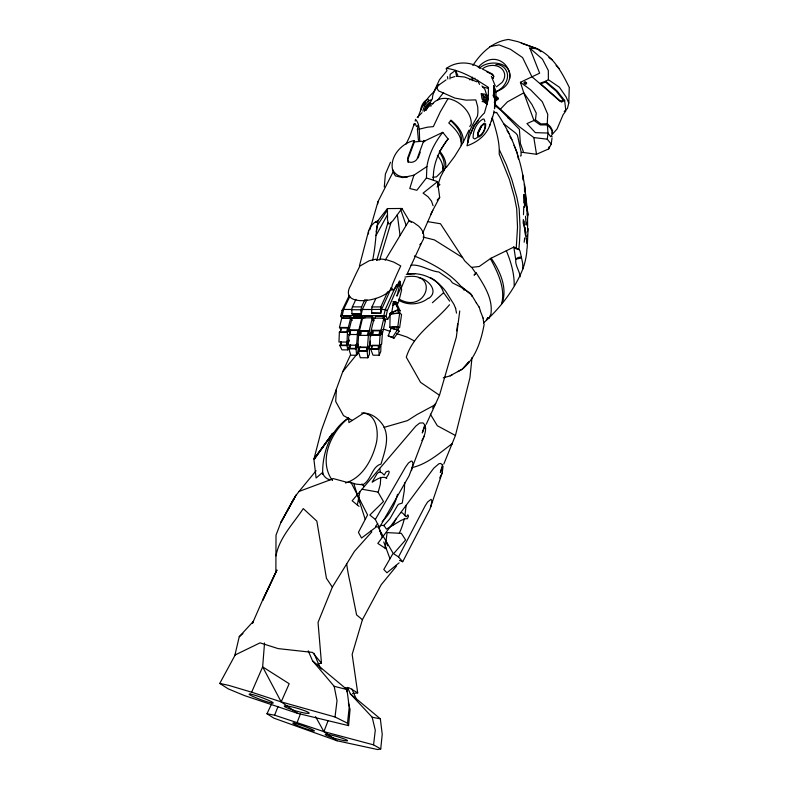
<?xml version="1.0" encoding="UTF-8"?>
<svg xmlns="http://www.w3.org/2000/svg" width="789" height="789" viewBox="0 0 789 789"><rect width="100%" height="100%" fill="white"/><g stroke="black" fill="none" stroke-linecap="round" stroke-linejoin="round"><path stroke-width="1.18" d="M526.944 248.703C526.746 255.242 525.257 261.672 523.255 267.875C515.454 288.35 500.187 308.292 483.608 322.8L484.15 324.368C481.211 340.375 476.023 357.309 463.261 368.295L468.745 362.092M525.464 199.479L525.454 201.698L525.711 200.909M380.791 477.335L380.288 484.426L378.158 492.336M472.335 80.705L472.384 77.135M389.865 327.277L390.131 313.943L399.688 312.996L401.562 314.515L399.599 327.849L397.834 326.498L389.865 327.277L391.679 328.628M524.438 184.429L527.94 214.894L527.348 215.624L527.476 210.347L524.192 194.646L523.896 202.921M528.127 228.761L527.151 247.943M401.907 208.474L393.06 220.595L389.628 223.829L388.385 223.839L387.448 219.312A67.39 52.015 -14.3 0 0 387.498 214.697L387.429 208.592L401.907 208.474L409.116 220.535L413.564 222.508L418.584 226.108A26.964 16.717 6.4 0 1 423.417 239.185L421.316 243.278L419.807 244.679M405.191 278.537L401.078 288.478L401.128 287.176L397.015 295.905L400.27 282.669L399.412 280.983L397.449 285.164L393.662 289.977L390.397 289.977M564.184 111.436L567.419 108.468L568.79 103.053L569.244 88.023M523.314 219.47L523.196 223.011L524.577 228.06M523.482 214.736L523.778 206.462M449.967 78.969L450.154 74.314L455.49 70.408L457.827 75.33M340.197 332.031L341.183 327.987L347.643 328.007L346.657 332.061L339.378 332.208L338.964 342.022L347.012 342.071L349.527 340.167M340.887 345.069L341.045 341.588M397.005 326.735L396.867 329.802L391.295 328.204L391.334 327.297L397.005 326.735L398.376 327.78L398.248 330.828M347.012 342.071L347.466 332.238L349.981 330.384L349.754 335.276M348.304 341.026L348.334 340.365L346.667 341.617L346.509 345.109L348.304 341.026L349.103 341.035L347.091 345.612L347.643 349.882L341.953 349.852L339.862 345.572L341.44 342.012M526.579 222.281L526.184 225.102L525.504 216.255M527.506 231.65L527.673 228.524M420.438 111.17C420.833 106.614 423.111 101.258 427.51 99.355L428.22 99.532M372.684 260.232L373.483 255.853A323.155 237.371 -24.5 0 0 375.949 235.625L377.901 220.742L387.429 208.592M372.664 333.362L370.307 335.029L369.656 345.641L379.381 345.7L381.679 343.974L382.369 333.412L380.969 333.402L378.888 334.911L379.864 330.847L373.355 330.818L372.378 334.881M371.777 348.787L371.994 345.276L378.464 345.306L378.237 348.827L370.968 348.787M379.381 345.7L380.071 335.078L382.369 333.412M350.405 333.698L348.935 334.497L348.205 345.188L356.628 345.237L358.216 344.32M349.862 348.373L350.099 344.832M361.244 333.836L358.61 335.364L357.782 347.476L367.487 347.535L370.051 345.937L370.396 341.114M359.251 350.641L359.498 347.101L366.767 347.14L366.51 350.681L358.443 350.632M355.75 344.862L355.494 348.413L349.054 348.373M356.628 345.237L357.387 334.536L359.774 333.214M357.062 344.971L357.131 344.063M406.128 505.364L404.954 515.414M367.487 347.535L368.364 335.414L370.929 333.885L370.751 336.292M368.285 346.874L368.345 346.164M404.727 482.829L404.254 491.005L402.38 502.228L402.074 503.195L398.839 504.122A5.691 3.866 -77.1 0 0 397.469 505.552L389.894 518.767L383.641 525.77M492.444 116.831L492.316 117.886C495.748 129.564 499.891 141.704 499.181 154.013L509.388 179.428L514.359 196.954L516.677 208.523L517.525 227.114L516.184 248.9L513.767 247.105L490.738 258.388L479.248 266.485L471.467 267.392L464.8 260.952L440.469 223.741L427.441 221.601M264.542 642.986L262.648 666.873L251.652 692.2L228.859 685.404L219.756 683.422L235.625 654.14M461.24 141.872C462.679 133.252 456.279 125.737 450.312 120.322M552.024 138.075L551.215 144.14L548.7 148.894L536.52 154.289L521.716 152.247M219.756 683.422L228.238 688.866L244.521 695.602L297.7 713.374L348.57 725.624L350.069 709.459L348.363 702.821M271.692 703.739L266.968 713.739L273.773 718.108L337.031 740.772L377.684 749.55L380.732 748.929L382.231 734.332L380.347 718.838L350.365 693.847L347.515 687.416M485.62 103.034L484.821 98.408L482.76 94.384M472 357.614L469.928 377.813L455.44 435.498L443.822 464.011M346.726 691.756L346.953 689.537L312.523 660.788L308.233 650.846M348.57 725.624L347.505 723.217L349.221 706.964L346.953 689.537L334.161 686.292L312.523 660.788M525.79 234.363L526.056 231.927M527.397 219.756L527.94 214.894L526.934 207.645M551.215 144.14L547.29 139.18L547.99 133.045L547.26 123.725L547.753 114.257L542.29 101.722L530.553 89.778L520.415 82.283L539.637 73.19L529.754 48.06L537.368 48.829C553.355 56.364 561.807 72.213 569.224 87.342M426.908 166.538L426.435 177.939L416.848 190.277L409.787 188.512L413.909 175.188L426.908 166.538C428.891 153.934 434.907 142.267 442.787 132.345L448.122 138.982C438.921 150.581 432.352 165.197 433.477 180.267M380.732 748.929L373.572 744.855L375.278 730.219L372.161 717.221L350.365 693.847M336.4 389.105L335.69 401.473L343.511 415.625L352.279 420.429M552.132 136.783L551.353 135.757L550.673 136.694L547.99 133.045L535.346 132.641L526.953 123.587L535.445 119.82L536.254 113.103L531.973 104.572L523.788 92.816L520.415 82.283M347.505 723.217L335.019 716.974L337.011 700.701L334.161 686.292M524.162 242.223L524.705 237.864M459.76 310.935L456.338 337.081L439.483 395.25L426.257 424.245M397.834 326.498L399.688 312.996M494.368 102.748L494.93 98.714L493.697 85.823L495.778 90.696L496.123 97.984L494.496 108.774L494.772 99.118L493.066 95.193M424.452 111.328C425.034 108.014 426.652 103.665 430.163 102.678M385.14 548.207L387.103 532.614L401.345 533.354L405.595 539.923L393.593 553.72L398.524 556.945L402.715 561.738L429.867 509.26L442.205 472.877L443.083 466.21M551.6 135.185L557.054 128.982L563.07 114.79L565.861 110.894L564.628 100.499L563.159 99.976L556.077 91.031L545.475 82.086L545.603 81.247L548.365 79.699L548.335 70.507L542.428 59.126L529.754 48.06M548.7 148.894L549.026 146.823M357.318 504.96L359.991 491.586M471.072 133.193L473.804 125.599L478.41 120.52M376.185 231.7L377.181 225.674L387.379 210.111M397.518 305.511L396.768 305.866L397.291 302.917L394.944 304.347M415.192 121.062L415.517 119.326C420.537 124.445 418.949 134.308 419.817 141.261M414.067 125.145L414.383 123.518L415.33 123.725L416.454 126.536L418.466 125.313L417.381 129.061L418.446 140.422M275.992 555.87C279.178 537.763 293.409 523.59 303.262 508.599L316.843 521.115L326.439 578.307L332.337 587.144L318.036 622.403L321.468 663.214L317.947 663.825M456.762 330.838L457.659 323.924M375.929 298.331L371.964 306.931L371.589 313.085L380.702 313.45L380.821 306.921L387.646 291.881M380.702 313.45L381.551 309.525L390.93 288.794M514.162 285.628C514.477 273.803 510.907 261.652 506.341 250.744M509.704 78.594C512.86 61.877 488.963 59.027 479.377 68.209M492.316 117.886L489.417 126.23M422.865 111.19C423.91 106.87 425.971 101.722 430.37 99.956L431.139 100.154M424.926 110.164L426.977 105.223L429.581 102.738A3.925 1.647 -70 0 1 430.488 102.738M350.829 318.332L341.953 318.302L340.72 316.192L342.15 315.57L383.829 315.679L385.239 309.535L395.97 285.667M384.046 319.308L387.695 319.318L386.028 316.32L387.36 310.521L400.013 281.308L401.631 289.839L398.968 300.767L397.301 304.732M376.905 221.817L375.051 222.449L378.168 220.742L374.213 222.764L370.564 226.404L368.7 230.595L359.389 266.11M366.944 299.682L362.368 309.485L361.293 314.14L352.111 314.121L351.707 309.722L352.377 306.862L355.938 299.366M361.293 314.14C359.646 308.913 362.999 303.962 365.09 299.376M525.474 199.528L524.843 202.231L524.192 194.646L525.938 202.28C524.912 178.57 519.556 154.96 509.063 133.607A159.082 124.129 39.8 0 0 496.626 112.531L493.519 112.502L496.626 112.531M293.922 498.628L280.766 522.712L295.983 495.206L280.766 522.712L276.012 535.169L275.874 572.055L262.776 600.281L276.969 570.043L263.487 598.082L252.431 623.438L253.466 621.229L239.245 636.723L234.925 655.067L260.054 642.857L278.162 648.607L312.572 652.404L321.468 663.214M340.72 316.192L342.071 310.422L349.31 295.411M342.15 315.57L343.58 309.446L349.823 296.477M380.752 333.56L379.864 330.847M380.101 332.997L382.527 333.007L385.417 320.896L383.878 318.154L374.134 318.125L371.205 330.295L372.822 332.958M369.459 334.013L368.315 331.202L361.017 331.173L360.031 335.236M373.148 320.581L373.631 318.569L372.349 316.369L364.252 316.35L363.759 318.371M368.621 333.619L371.037 333.629L371.875 330.147M375.1 318.401L375.594 316.379L383.71 316.409L384.943 318.598M383.71 316.409L383.069 318.154M382.527 333.007L380.969 330.335L383.878 318.154M358.295 332.899L360.711 332.909L358.857 329.98L361.806 317.819L352.101 317.789L349.132 329.93L350.405 331.883M359.745 334.871L360.78 332.633L359.508 330.66L362.615 317.819L372.349 317.849L374.114 320.857M358.019 330.483L357.032 334.536L359.202 333.343L358.019 330.483L350.73 330.443L349.744 334.506M367.339 335.266L368.315 331.202M371.866 318.391L372.349 316.369M371.037 333.629L369.252 330.699L372.349 317.849M347.88 330.157L350.089 330.167L348.353 327.494L350.651 318.056L341.775 318.026L339.457 327.455L341.252 330.137M348.708 330.552L347.643 328.007M353.255 318.342L353.748 316.32L361.826 316.34L363.157 318.539M361.826 316.34L361.332 318.361L352.446 318.332L352.101 317.789M342.761 318.302L343.254 316.29L350.513 316.31L351.894 318.5M350.02 318.332L350.513 316.31M437.57 186.105L440.558 176.933L445.844 166.834M478.607 131.99L478.144 134.574L479.209 136.073C482.957 133.982 485.274 129.11 485.107 124.869L483.45 124.494L481.675 126.161L478.607 131.99L481.221 125.954L479.84 129.781L477.572 132.927M397.498 494.299C395.102 504.595 389.687 514.142 382.192 521.588M551.836 133.548L552.606 130.658L550.515 126.842L547.26 123.725L540.919 123.932L535.445 119.82M425.074 109.839L425.389 108.724M491.488 121.072L493.944 112.511M369.923 229.717L378.01 201.599L393.159 171.844M376.817 260.163L375.88 259.187L369.163 260.764L359.922 266.041A204.42 53.228 -78.5 0 0 350.849 285.135C336.193 310.018 391.176 301.191 392.241 285.125A205.11 47.685 -78.7 0 1 400.763 265.952L393.681 262.076L386.502 259.729L381.462 259.058L376.817 260.163L388.01 222.399M430.843 506.765L431.968 500.798L431.011 499.358L427.618 501.991L424.926 506.291L398.524 556.945M377.744 523.571L375.584 526.322L379.42 527.575L409.047 475.905L424.226 435.873C425.508 431.839 427.066 425.833 422.993 422.894L419.64 423.062L415.764 426.168L352.15 500.788L359.025 506.331M501.656 303.795C505.571 288.024 497.701 272.215 490.413 258.624M379.687 259.926L391.078 222.38M480.649 127.108L478.528 131.645M417.943 117.66C421.02 108.054 426.04 98.664 433.792 92.037L439.473 79.699L447.018 70.665L446.15 68.623C456.269 60.921 470.638 61.394 481.112 68.406M414.383 123.518L409.945 135.935L406.148 144.012M442.501 464.662L440.351 472.522L442.037 467.847M502.268 302.976C507.505 287.482 500.009 270.864 491.162 258.181M411.533 470.579L413.012 463.508L412.114 461.22L411.148 461.101L408.485 462.965L405.477 467.157L375.337 519.458L379.42 527.575M396.009 565.378L396.561 565.989L381.235 584.669L362.417 619.7L352.16 654.387L357.693 692.88L352.565 693.58M425.143 425.646L422.283 432.944L424.758 424.837M350.454 354.991L342.712 371.757L321.419 430.232L313.894 459.247L316.093 478.006L322.602 472.443C323.007 476.546 329.437 482.079 333.037 478.538L347.308 482.395L349.764 482.148L355.957 484.13L362.733 484.791C371.244 480.55 371.816 466.319 381.028 464.08C384.568 451.831 390.091 438.073 383.444 425.873C379.184 419.087 372.004 413.278 363.739 413.071L348.916 422.588L348.56 417.992C330.256 429.62 321.971 453.665 322.701 474.367M552.192 132.897L552.507 132.039L550.535 128.222L547.359 124.938L540.297 124.909L533.946 120.48L523.788 92.816L507.406 101.88L500.463 109.119M442.787 132.345L425.015 140.817L423.831 140.481L417.519 157.662C416.641 162.859 405.793 164.822 407.745 157.79L414.176 140.521C399.451 143.559 385.535 161.765 395.427 175.917L402.755 177.614L413.909 175.188M418.15 157.908L420.251 152.169M414.176 140.521L414.393 141.921L407.972 159.181L408.14 162.554M388.237 335.858L391.117 328.076L397.429 329.881L399.135 331.163L394.046 338.106L388.237 335.858L394.046 338.106M331.055 479.554L299.07 491.419L295.431 496.133L287.738 509.96M337.031 740.772L323.904 731.63L328.165 720.495M266.968 713.739L274.602 715.189L297.078 722.635L300.481 713.798M274.602 715.189L278.063 706.431M426.129 110.282L429.147 104.572M490.058 124.701C486.409 135.185 477.404 142.247 467.019 145.787C469.376 133.528 475.323 121.644 484.407 112.995L488.243 99.641L488.46 87.451C475.826 79.087 461.565 70.576 446.564 68.288M442.205 472.877L439.72 477.947M446.288 141.27L439.266 151.981C442.353 156.173 444.966 161.35 443.96 166.696L442.56 168.629M379.154 355.237L380.781 351.47L380.979 344.369L378.838 349.33L379.154 355.237L373.01 355.198L370.751 349.28L371.944 346.558M399.313 533.206L400.95 529.419A71.898 69.422 -87.5 0 0 404.333 518.58M378.03 349.32L379.963 344.862M347.643 349.882L349.132 346.47M407.351 273.497L421.02 243.988M468.962 130.146L463.33 142.04M251.652 692.2L281.18 701.875L289.188 683.728L262.648 666.873L281.18 701.875L297.7 713.374M422.618 233.307L432.796 210.318L439.68 197.378L437.579 181.618L426.435 177.939M423.368 437.787L424.226 435.873M425.952 109.849L432.421 98.684C432.076 90.41 442.659 81.356 437.303 86.149L436.968 88.151L438.487 90.843L454.908 98.092L466.033 100.134L475.816 99.907L477.73 106.85L477.917 111.515A30.524 24.706 66.2 0 1 477.424 116.151C473.213 124.248 466.851 132.907 468.035 142.681M350.641 344.931L348.827 348.856L350.829 355.228L356.598 355.267L358.245 351.628L358.088 344.487L357.279 344.487L355.277 348.896M387.695 319.318L391.906 311.448L393.573 302.138L396.137 301.802L392.794 301.792M356.598 355.267L356.076 348.906L358.088 344.487M360.248 346.825L358.226 351.105L360.317 357.733L367.832 357.782L369.469 354.231L369.311 346.401L368.512 346.401L366.293 351.154M367.832 357.782L367.102 351.164L369.311 346.401M449.503 304.741C434.946 322.119 413.367 334.408 406.286 357.21L420.557 382.359L439.483 395.25M488.746 318.45L487.987 317.632L486.409 320.028L488.016 317.74L488.746 318.45L490.906 314.13C493.155 298.863 484.16 285.312 476.28 273.014L475.728 273.093M430.656 214.559L432.796 210.318M425.873 107.551L426.484 106.407M392.666 525.415L396.186 518.728M375.949 235.625L387.498 214.697M385.17 260.202L409.116 220.535M383.927 525.454L386.462 529.133L401.059 520.385L404.895 518.896A12.052 3.965 -30.1 0 1 407.331 518.748L408.524 516.174L407.943 514.892L407.41 515.118C405.881 520.148 404.136 512.051 400.802 512.525M451.111 445.371L452.097 443.704C439.789 452.955 427.776 463.774 412.371 467.542M423.969 105.065L425.419 102.639M469.771 126.556L471.26 124.1C471.95 106.919 445.696 88.881 432.204 104.109M443.783 170.385L445.578 167.406C446.663 161.37 443.379 155.601 439.631 151.123M461.21 145.561L462.995 142.622C464.494 133.548 457.472 125.845 451.209 120.244L448.754 122.966C455.214 128.745 462.581 136.625 461.062 146.004L454.513 156.577L446.298 167.515M424.699 141.33L425.015 140.817M421.868 440.509L422.943 438.743M332.337 587.144L354.458 551.343L371.757 531.934L371.155 530.79M448.093 98.507L440.321 111.801L433.348 126.615L427.391 127.187L418.979 129.248M434.571 405.349L435.686 403.573L433.782 405.497L417.046 414.531L407.479 420.616L384.056 427.391M390.506 162.248L385.387 174.103L384.292 186.993M392.675 337.13L397.429 329.881M446.219 141.369L448.122 138.982M428.516 106.998L431.188 103.793L433.2 103.586M386.176 477.917L388.425 474.524L389.253 471.94L388.671 470.994L386.097 471.881L384.243 475.067L381.629 472.621L378.937 472.088L377.093 473.656L372.132 482.128C376.343 479.89 381.708 475.303 386.778 478.213M472.858 65.477C481.063 52.804 492.967 41.413 508.54 39.45L517.979 41.689L537.368 48.829L540.889 51.739M342.712 371.757L358.67 352.052M314.022 458.902L333.224 433.033L314.209 458.715L332.356 433.625L314.762 458.823M432.589 408.1L434.019 406.227M437.57 100.242L443.635 92.481M299.07 491.419L316.083 470.757M468.705 361.983L462.255 369.262L457.837 371.658M475.767 273.221L474.061 275.164L476.28 273.014L475.767 273.221L471.733 267.363M437.155 200.081L439.68 197.378M239.245 636.723L242.943 633.498M417.223 117.462L422.026 112.728M492.326 78.466L492.947 77.855A3.738 2.949 -14.1 0 0 493.569 75.655L492.208 73.939L482.306 68.968C488.894 63.347 502.139 64.027 504.546 73.614A14.952 11.796 -14.1 0 1 502.06 82.441L496.488 86.79M482.917 94.69L483.322 98.605L485.225 102.994M495.817 97.925L496.557 97.52A1.065 0.957 1.6 0 1 497.376 97.708L497.8 98.388L495.6 98.418M430.173 277.521C436.455 280.499 441.554 286.032 443.615 292.719L432.402 302.729M486.389 103.763L486.182 97.54L487.158 96.652L484.791 94.118L481.26 93.842L482.01 98.862L483.913 101.86M430.755 106.229L431.356 105.687M478.203 67.223C500.433 42.862 526.411 81.928 495.66 91.721M399.116 562.843L386.945 572.784L383.789 569.49L393.119 553.267L379.539 529.952L378.444 526.628M437.579 181.618L423.091 193.118L428.092 196.826L431.494 201.136L433.092 205.742M437.412 86.06L446.061 79.896M437.067 186.934L439.917 184.685L437.205 182.338M477.444 137.375L474.741 139.002L473.153 137.947C472.798 130.777 476.753 122.443 483.154 118.971L484.101 119.198L484.91 121.585M375.958 527.16L361.549 538.039L358.433 532.358L367.575 514.931L351.174 482.71L350.543 482.937M346.42 332.238L349.981 330.384M348.56 417.992C331.183 431.573 317.77 460.875 332.504 480.54M342.071 310.422L343.58 309.446L351.993 309.466M494.93 98.714L496.123 97.984M367.112 335.404L370.929 333.885M450.174 375.771L462.216 369.153M450.588 375.672L452.294 374.716M495.748 97.402L496.498 97.106A1.499 1.351 1.6 0 1 497.642 97.372L498.244 98.329A1.667 1.509 1.6 0 1 497.938 99.404L496.902 99.976A1.499 1.351 1.6 0 1 495.748 99.7M496.084 92.057L501.656 88.082A20.415 15.011 -24.8 0 0 507.485 74.442C506.854 68.801 501.587 64.077 495.837 64.57M563.159 99.976L560.269 101.485L541.224 84.758M469.494 79.758L475.047 78.269M392.971 305.254L395.703 303.992L397.695 305.659L400.279 311.132L398.307 309.505L395.703 303.992M389.667 313.499L398.307 309.505M400.102 313.44L397.587 310.116L390.772 313.263L391.117 314.002M451.111 77.776L454.888 76.533M545.475 82.086L540.357 83.959L531.865 76.671L522.574 57.548L510.414 49.273L499.033 44.914L489.713 46.561M345.513 482.986C362.348 477.769 371.944 460.194 376.077 444.079C379.055 432.678 376.886 412.844 361.628 412.992M404.944 277.067C440.637 269.996 426.573 315.245 398.909 298.962M520.336 156.015L521.135 155.758L520.996 151.36L517.456 135.274L515.878 133.282L503.56 123.626M520.158 276.84L519.734 274.266C518.304 268.664 510.532 256.731 521.361 257.145L520.01 250.971L518.896 249.452L513.767 247.105M443.28 377.773L450.213 375.88M414.393 141.921L421.898 141.27L424.028 141.872L423.831 140.481M384.174 525.395L380.12 525.523M525.089 82.046L524.507 82.234A1.361 1.036 13.9 0 0 524.113 83.161L524.409 83.654A1.233 0.937 13.9 0 0 525.602 84.068L526.184 83.89A1.361 1.036 13.9 0 0 526.579 82.963L526.283 82.47M515.651 259.137L521.539 258.033M406.315 274.365L414.945 273.744M399.855 313.134L390.131 313.943M410.961 265.183C420.596 264.137 429.315 271.012 438.862 272.008L449.917 279.671L452.501 282.896L463.035 288.172M485.985 95.479L488.292 95.272M495.6 98.694L497.8 98.655L496.843 99.562A1.065 0.957 1.6 0 1 496.025 99.365L495.817 99.177M407.459 274.108C422.667 271.692 437.096 279.424 445.923 291.605L454.02 304.524L455.638 308.469M382.744 329.506L384.736 329.477L390.121 331.38M371.412 309.475L380.288 309.406M371.589 313.085L380.446 313.036M371.964 306.931L380.821 306.921L381.551 309.525L385.239 309.535L387.36 310.521M407.637 176.923C401.808 177.683 395.141 175.503 392.784 169.684M393.711 302.907L397.291 302.917M392.833 303.824L395.24 303.824M352.377 306.862L361.579 306.882M362.368 309.485L371.589 309.505M351.707 309.722L360.918 309.742M456.713 76.286L464.613 77.006L476.842 81.809M351.884 313.795L361.066 313.815M384.608 320.886L385.417 320.896M339.457 327.455L348.353 327.494M349.132 329.93L358.857 329.98M371.205 330.295L380.969 330.335M359.508 330.66L369.252 330.699M339.378 332.208L347.466 332.238M348.935 334.497L357.387 334.536M370.534 334.871L380.298 334.911M370.307 335.029L380.071 335.078M358.61 335.364L368.364 335.414M340.089 345.069L347.318 345.109M339.862 345.572L347.091 345.612M348.827 348.856L356.076 348.906M370.751 349.28L378.838 349.33M358.226 351.105L367.102 351.164M344.468 687.683L349.231 687.9L357.693 692.88M482.128 101.574L484.998 101.761L486.921 103.783M488.253 88.348L482.769 87.017M494.95 104.197L519.221 126.595L533.828 137.572L547.29 139.18M432.648 177.239L436.455 176.884L442.688 170.621C443.704 165 440.804 159.556 437.372 155.305M362.003 489.229L377.99 492.05L383.484 501.528L369.824 515.03L375.337 519.458M372.161 717.221L380.347 718.838M517.091 249.087L518.896 249.452L519.566 240.744L520.05 227.124L519.192 209.006L516.884 197.428L511.923 179.902L506.272 164.595L499.476 150.038M423.141 237.104L434.404 239.905L462.61 257.599M524.507 184.439L524.537 191.628M297.078 722.635L323.904 731.63L373.572 744.855M281.18 701.875L335.019 716.974M399.135 331.163L396.699 329.674M383.829 315.679L386.028 316.32M396.709 333.658L406.946 337.021L414.156 340.858M418.456 277.639C427.608 278.625 439.522 291.19 428.674 298.41L428.269 298.212C420.221 304.81 407.42 305.826 398.642 300.096M521.342 43.198L537.368 48.829M399.471 560.397L402.715 561.738M414.353 255.961C432.125 263.388 450.341 273.033 462.581 288.232L461.387 286.772M408.692 220.959L411.513 222.212M486.931 71.838L492.326 74.541L493.687 76.257A3.738 2.949 -14.1 0 1 493.707 77.006M455.44 435.498L437.343 425.754L430.34 414.156M396.463 284.582L398.445 285.756M390.89 287.669L393.662 289.977M548.868 57.548L552.428 59.964M548.365 79.699L559.411 87.244L566.068 96.889L568.79 103.053M481.26 93.842L486.182 97.54M494.397 105.184L500.65 110.075L519.409 129.357L520.365 143.391L523.304 151.439M471.013 294.405L461.831 286.969M463.804 288.646L470.974 294.287L472.009 296.358M362.417 619.7L356.598 614.917L350.168 582.824A38.76 7.604 79.1 0 1 346.667 563.81M556.107 65.418L559.411 68.742M481.961 85.981L484.919 89.404L487.888 99.069M321.626 669.042L319.979 667.307L313.963 653.282M442.57 464.741L440.459 463.439L438.98 463.705L433.792 468.153L377.823 543.424L386.216 548.907L385.377 546.56M389.983 558.73L383.779 541.944M469.307 292.354L471.684 295.175M361.934 483.874L364.232 486.527M479.564 84.423L477.355 80.074M462.798 288.409L464.208 290.303M443.615 292.719L449.671 301.151M507.061 130.678L509.063 133.607M443.26 167.86L444.315 169.398M476.339 302.858L478.982 306.911M509.941 136.615L511.883 139.673M350.651 318.056L352.21 320.512M361.806 317.819L362.141 318.361M362.615 317.819L362.95 318.371M364.252 316.35L365.129 317.809M471.644 295.056L476.378 302.976M371.54 317.849L373.305 320.857M478.953 306.793L479.396 307.641M315.551 716.609L323.904 731.63M365.218 519.418L353.738 483.489M397.587 310.116L399.047 313.213M493.776 110.884L494.368 112.146M491.369 76.306L495.265 85.952M351.874 688.945L356.332 699.064M513.994 145.265L517.229 152.918L517.791 156.508M480.442 311.33L483.095 318.115M379.785 530.356L381.412 534.903M386.068 541.155L387.734 545.791M400.822 210.012L406.197 225.496M382.182 537.319L378.809 526.835M358.403 498.845L359.459 502.031M358.689 497.573L359.636 500.887M479.367 307.532L480.471 311.438M517.919 157.07L518.511 159.2M513.836 247.144L515.611 258.822M521.361 257.145L522.683 263.279L522.9 268.852M379.696 468.479L380.456 472.335M396.887 295.234L397.015 295.905M525.987 237.44L527.141 243.446L526.638 238.781M428.703 100.164L428.9 101.199M428.111 101.031L428.289 101.919M455.608 308.351L456.515 313.115M508.254 117.896L508.372 118.557M455.49 70.408L456.545 76.395M533.828 137.572L536.52 154.289M447.462 76.641L447.807 78.969M397.301 214.628L400.072 235.497M483.065 318.006L483.706 322.829M524.192 194.646L524.606 207.241M525.287 227.725L525.444 232.548M522.791 175L522.929 179.882M487.158 96.652L487.326 104.523M493.697 85.823L493.51 96.712M525.829 236.522A16.756 1.686 88.5 0 1 524.202 221.028M524.478 207.182A16.756 1.686 88.5 0 1 527.042 211.363M527.151 212.606A16.756 1.686 88.5 0 1 527.348 215.614M527.456 217.715A16.756 1.686 88.5 0 1 527.535 229.155M527.072 235.092A16.756 1.686 88.5 0 1 526.707 236.68M493.5 77.756A3.738 2.949 -14.1 0 1 493.066 78.456M525.04 82.174A1.233 0.937 13.9 0 1 526.233 82.598M377.753 203.878A27.004 17.279 6.3 0 1 378.01 201.599M368.532 233.929A26.954 16.707 6.5 0 1 368.7 230.595M477.67 133.952L477.69 136.349L478.785 137.089C483.174 134.633 485.876 128.932 485.689 123.972L484.614 123.212L483.746 123.528L481.675 125.481L478.736 130.51L477.67 133.952M564.628 100.499L561.521 102.116L540.09 83.259L545.603 81.247L557.004 90.873L564.628 100.499M524.922 82.352L524.724 82.45A1.016 0.769 13.9 0 0 524.409 82.934L526.263 82.983L524.922 82.352M525.967 83.673L524.429 83.131L526.283 83.18A1.016 0.769 13.9 0 1 525.967 83.673M285.736 705.83L284.573 705.879A13.443 1.489 15.8 0 0 288.113 708.325L293.725 710.278A12.703 1.41 15.8 0 0 305.619 713.207L308.765 713.414A13.443 1.489 15.8 0 0 305.402 710.997L299.721 709.015A12.713 1.41 15.8 0 0 287.66 706.047L285.736 705.83M326.754 734.312L325.62 734.293A12.003 1.193 15.6 0 0 328.451 736.245L333.382 737.932A11.342 1.124 15.6 0 0 344.103 740.615L347.071 740.901A12.003 1.193 15.6 0 0 344.389 738.977L339.408 737.271A11.352 1.124 15.6 0 0 328.54 734.559L326.754 734.312M250.389 694.103L249.363 694.024A13.314 1.154 20.1 0 0 253.19 696.559L258.723 698.857A12.575 1.085 20.1 0 0 270.094 702.634L272.945 703.117A13.305 1.154 20.1 0 0 269.286 700.632L263.684 698.304A12.585 1.095 20.1 0 0 252.155 694.478L250.389 694.103M294.119 723.119L293.113 722.99A11.924 0.927 19.9 0 0 296.181 725.022L301.053 727.024A11.253 0.878 19.9 0 0 311.349 730.486L314.071 731.028A11.914 0.927 20 0 0 311.132 729.036L306.211 727.014A11.263 0.878 19.9 0 0 295.776 723.513L294.119 723.119"/></g></svg>
